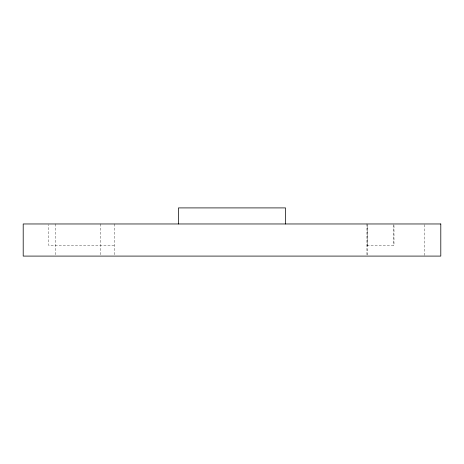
<?xml version="1.0" encoding="UTF-8"?>
<svg xmlns="http://www.w3.org/2000/svg" width="464" height="464" viewBox="0 0 464 464"><rect width="100%" height="100%" fill="white"/><g stroke="black" fill="none" stroke-linecap="round" stroke-linejoin="round"><path stroke-width="0.35" stroke-dasharray="2.32 1.74" d="M114.214 245.386L48.61 245.386L48.61 224.68M366.92 245.386L393.994 245.386L393.994 224.68M367.227 245.386L367.227 224.68L367.227 256.093M424.74 224.68L424.74 255.38M393.687 224.68L393.687 245.386M366.92 223.967L366.92 256.093M114.214 223.967L114.214 256.093M100.294 223.967L100.294 256.093M55.32 223.967L55.32 256.093"/><path stroke-width="0.7" d="M285.54 223.967L285.54 207.907L178.46 207.907L178.46 223.967M440.8 223.967L23.2 223.967L23.2 256.093L440.8 256.093L440.8 223.967"/></g></svg>
